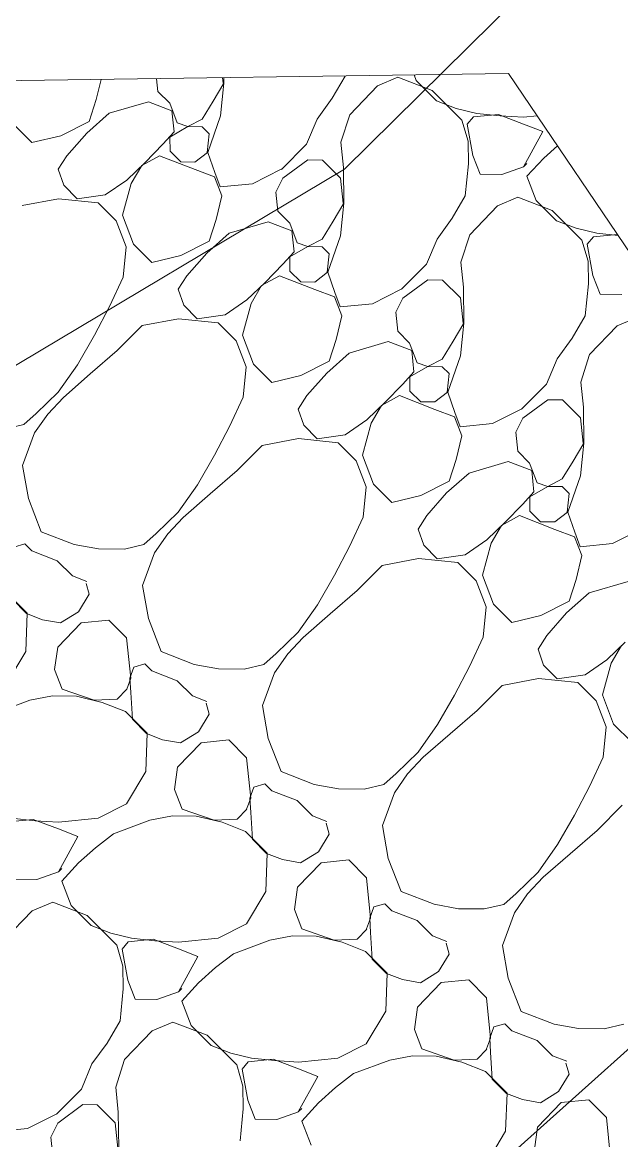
# Model space of a CAD drawing. Header units: feet. Extents: x 47819 to 50150, y 49272 to 50730.
# Drawn here: x 49424.92 to 49430.59, y 50497.65 to 50508.23 of the extents above; entities that cross this region are included whole.
import ezdxf

# ---------------------------------------------------------------- set-up
doc = ezdxf.new("R2010")
doc.units = ezdxf.units.FT
doc.header["$MEASUREMENT"] = 0
doc.linetypes.add('R W Line', pattern=[250, 200, -10, 10, -10, 10, -10])
doc.layers.add('Level 30', color=1, linetype='Continuous', lineweight=0)
doc.layers.add('Level 4', color=1, linetype='Continuous', lineweight=0)

msp = doc.modelspace()

# ---------------------------------------------------------------- linework, layer by layer
at = {"layer": 'Level 30', "color": 5, "linetype": 'Continuous', "lineweight": 0}
msp.add_line((49491.989, 50570.047), (49427.971, 50506.844), dxfattribs=at)
at = {"layer": 'Level 30', "color": 1, "linetype": 'Continuous', "lineweight": 0}
for p, q in [((49429.523, 50507.749), (49394.181, 50507.24)), ((49425.669, 50507.693), (49425.623, 50507.503)), ((49426.207, 50507.581), (49426.194, 50507.701)), ((49426.829, 50507.658), (49426.73, 50507.488)), ((49426.8, 50507.349), (49426.831, 50507.658)), ((49426.818, 50507.71), (49426.823, 50507.657)), ((49426.831, 50507.658), (49426.83, 50507.71)), ((49427.979, 50507.725), (49427.855, 50507.516)), ((49427.979, 50507.727), (49427.979, 50507.725)), ((49428.283, 50507.633), (49428.477, 50507.714)), ((49428.477, 50507.714), (49428.802, 50507.589)), ((49428.65, 50507.683), (49428.63, 50507.736)), ((49428.841, 50507.492), (49428.65, 50507.683)), ((49436.507, 50497.423), (49429.523, 50507.749)), ((49426.318, 50507.469), (49426.207, 50507.581)), ((49428.021, 50507.36), (49428.283, 50507.633)), ((49428.802, 50507.589), (49429.082, 50507.308)), ((49425.623, 50507.503), (49425.557, 50507.297)), ((49425.747, 50507.375), (49426.117, 50507.483)), ((49426.117, 50507.483), (49426.339, 50507.397)), ((49426.39, 50507.282), (49426.318, 50507.469)), ((49426.73, 50507.488), (49426.624, 50507.318)), ((49427.855, 50507.516), (49427.713, 50507.318)), ((49429.027, 50507.42), (49428.841, 50507.492)), ((49425.533, 50507.186), (49425.747, 50507.375)), ((49426.339, 50507.397), (49426.36, 50507.198)), ((49426.678, 50507.004), (49426.8, 50507.349)), ((49427.937, 50507.1), (49428.021, 50507.36)), ((49429.223, 50507.373), (49429.027, 50507.42)), ((49429.133, 50507.27), (49429.191, 50507.34)), ((49429.191, 50507.34), (49429.427, 50507.363)), ((49429.444, 50507.35), (49429.223, 50507.373)), ((49429.427, 50507.363), (49429.666, 50507.271)), ((49429.665, 50507.337), (49429.444, 50507.35)), ((49429.793, 50507.349), (49429.665, 50507.337)), ((49425.015, 50507.096), (49424.842, 50507.269)), ((49425.557, 50507.297), (49425.288, 50507.161)), ((49426.319, 50507.149), (49426.49, 50507.248)), ((49426.49, 50507.247), (49426.39, 50507.282)), ((49426.624, 50507.318), (49426.49, 50507.247)), ((49426.49, 50507.248), (49426.624, 50507.246)), ((49426.624, 50507.246), (49426.691, 50507.18)), ((49427.713, 50507.318), (49427.613, 50507.08)), ((49429.082, 50507.308), (49429.141, 50507.11)), ((49429.186, 50506.975), (49429.133, 50507.27)), ((49429.666, 50507.271), (49429.849, 50507.2)), ((49425.288, 50507.161), (49425.015, 50507.096)), ((49425.344, 50506.972), (49425.533, 50507.186)), ((49426.36, 50507.198), (49426.253, 50507.081)), ((49426.321, 50507.015), (49426.319, 50507.149)), ((49426.691, 50507.18), (49426.674, 50507.004)), ((49429.849, 50507.2), (49429.664, 50506.866)), ((49426.253, 50507.081), (49426.087, 50506.908)), ((49427.613, 50507.08), (49427.376, 50506.843)), ((49427.961, 50506.862), (49427.937, 50507.1)), ((49429.141, 50507.11), (49429.144, 50506.894)), ((49429.856, 50506.95), (49429.985, 50507.066)), ((49425.264, 50506.844), (49425.344, 50506.972)), ((49426.053, 50506.879), (49426.221, 50506.972)), ((49426.221, 50506.972), (49426.558, 50506.842)), ((49426.423, 50506.913), (49426.321, 50507.015)), ((49426.557, 50506.911), (49426.423, 50506.913)), ((49426.677, 50507.004), (49426.557, 50506.911)), ((49426.744, 50506.814), (49426.678, 50507.004)), ((49427.388, 50506.759), (49427.625, 50506.933)), ((49427.625, 50506.933), (49427.763, 50506.931)), ((49427.763, 50506.931), (49427.933, 50506.761)), ((49429.255, 50506.796), (49429.186, 50506.975)), ((49429.697, 50506.777), (49429.856, 50506.95)), ((49427.971, 50506.844), (49416.013, 50499.71)), ((49425.316, 50506.692), (49425.264, 50506.844)), ((49426.087, 50506.908), (49425.914, 50506.742)), ((49425.955, 50506.71), (49426.053, 50506.879)), ((49426.558, 50506.842), (49426.743, 50506.771)), ((49426.797, 50506.677), (49426.744, 50506.814)), ((49427.374, 50506.845), (49427.101, 50506.707)), ((49427.966, 50506.523), (49427.961, 50506.862)), ((49429.144, 50506.894), (49429.114, 50506.591)), ((49429.665, 50506.866), (49429.46, 50506.794)), ((49429.664, 50506.866), (49429.697, 50506.897)), ((49425.914, 50506.742), (49425.708, 50506.601)), ((49425.871, 50506.41), (49425.955, 50506.71)), ((49426.743, 50506.771), (49426.812, 50506.593)), ((49427.101, 50506.707), (49426.797, 50506.677)), ((49427.323, 50506.626), (49427.388, 50506.759)), ((49427.933, 50506.761), (49427.958, 50506.522)), ((49429.46, 50506.794), (49429.255, 50506.796)), ((49429.785, 50506.548), (49429.697, 50506.777)), ((49425.444, 50506.563), (49425.316, 50506.692)), ((49425.708, 50506.601), (49425.444, 50506.563)), ((49426.812, 50506.593), (49426.758, 50506.368)), ((49427.342, 50506.446), (49427.323, 50506.626)), ((49424.924, 50506.501), (49425.267, 50506.565)), ((49425.267, 50506.565), (49425.641, 50506.527)), ((49425.641, 50506.527), (49425.812, 50506.355)), ((49427.964, 50506.523), (49427.865, 50506.353)), ((49427.935, 50506.214), (49427.966, 50506.523)), ((49429.114, 50506.591), (49428.99, 50506.381)), ((49429.156, 50506.225), (49429.418, 50506.498)), ((49429.418, 50506.498), (49429.612, 50506.579)), ((49429.612, 50506.579), (49429.937, 50506.454)), ((49429.976, 50506.357), (49429.785, 50506.548)), ((49425.977, 50506.134), (49425.871, 50506.41)), ((49427.453, 50506.334), (49427.342, 50506.446)), ((49428.99, 50506.381), (49428.848, 50506.183)), ((49429.937, 50506.454), (49430.217, 50506.173)), ((49425.812, 50506.355), (49425.907, 50506.11)), ((49426.758, 50506.368), (49426.692, 50506.162)), ((49426.882, 50506.24), (49427.251, 50506.348)), ((49427.251, 50506.348), (49427.474, 50506.262)), ((49427.525, 50506.147), (49427.453, 50506.334)), ((49427.865, 50506.353), (49427.759, 50506.183)), ((49430.162, 50506.285), (49429.976, 50506.357)), ((49430.358, 50506.238), (49430.162, 50506.285)), ((49426.668, 50506.051), (49426.882, 50506.24)), ((49427.474, 50506.262), (49427.495, 50506.063)), ((49427.759, 50506.183), (49427.625, 50506.112)), ((49427.813, 50505.869), (49427.935, 50506.214)), ((49428.848, 50506.183), (49428.748, 50505.945)), ((49429.072, 50505.965), (49429.156, 50506.225)), ((49430.217, 50506.173), (49430.276, 50505.975)), ((49430.268, 50506.135), (49430.326, 50506.205)), ((49430.326, 50506.205), (49430.552, 50506.227)), ((49430.559, 50506.217), (49430.358, 50506.238)), ((49425.907, 50506.11), (49425.879, 50505.823)), ((49426.15, 50505.962), (49425.977, 50506.134)), ((49426.691, 50506.162), (49426.423, 50506.027)), ((49427.454, 50506.014), (49427.625, 50506.113)), ((49427.625, 50506.112), (49427.525, 50506.147)), ((49427.625, 50506.113), (49427.759, 50506.111)), ((49427.759, 50506.111), (49427.826, 50506.045)), ((49430.32, 50505.84), (49430.268, 50506.135)), ((49426.423, 50506.027), (49426.15, 50505.962)), ((49426.479, 50505.837), (49426.668, 50506.051)), ((49427.495, 50506.063), (49427.388, 50505.946)), ((49427.456, 50505.88), (49427.454, 50506.014)), ((49427.826, 50506.045), (49427.808, 50505.869)), ((49429.096, 50505.727), (49429.072, 50505.965)), ((49430.276, 50505.975), (49430.279, 50505.759)), ((49427.388, 50505.946), (49427.222, 50505.773)), ((49427.558, 50505.778), (49427.456, 50505.88)), ((49427.812, 50505.869), (49427.692, 50505.776)), ((49427.879, 50505.679), (49427.813, 50505.869)), ((49428.748, 50505.945), (49428.511, 50505.708)), ((49425.879, 50505.823), (49425.75, 50505.544)), ((49426.398, 50505.709), (49426.479, 50505.837)), ((49427.222, 50505.773), (49427.048, 50505.607)), ((49427.188, 50505.744), (49427.356, 50505.837)), ((49427.356, 50505.837), (49427.692, 50505.707)), ((49427.692, 50505.776), (49427.558, 50505.778)), ((49428.523, 50505.625), (49428.76, 50505.798)), ((49428.76, 50505.798), (49428.898, 50505.796)), ((49428.898, 50505.796), (49429.068, 50505.626)), ((49430.279, 50505.759), (49430.249, 50505.456)), ((49430.39, 50505.661), (49430.32, 50505.84)), ((49426.451, 50505.557), (49426.398, 50505.709)), ((49427.09, 50505.575), (49427.188, 50505.744)), ((49427.692, 50505.707), (49427.878, 50505.636)), ((49427.932, 50505.542), (49427.879, 50505.679)), ((49428.509, 50505.71), (49428.236, 50505.572)), ((49429.1, 50505.388), (49429.096, 50505.727)), ((49430.595, 50505.659), (49430.39, 50505.661)), ((49425.75, 50505.544), (49425.607, 50505.274)), ((49426.579, 50505.428), (49426.451, 50505.557)), ((49427.048, 50505.607), (49426.843, 50505.466)), ((49427.006, 50505.275), (49427.09, 50505.575)), ((49427.878, 50505.636), (49427.947, 50505.458)), ((49428.236, 50505.572), (49427.932, 50505.542)), ((49428.458, 50505.491), (49428.523, 50505.625)), ((49429.068, 50505.626), (49429.093, 50505.387)), ((49426.059, 50505.366), (49426.402, 50505.43)), ((49426.402, 50505.43), (49426.776, 50505.392)), ((49426.843, 50505.466), (49426.579, 50505.428)), ((49427.947, 50505.458), (49427.893, 50505.233)), ((49428.476, 50505.311), (49428.458, 50505.491)), ((49430.249, 50505.456), (49430.125, 50505.246)), ((49430.552, 50505.363), (49430.747, 50505.444)), ((49425.822, 50505.129), (49426.059, 50505.366)), ((49426.776, 50505.392), (49426.947, 50505.22)), ((49429.099, 50505.388), (49429, 50505.218)), ((49429.07, 50505.079), (49429.1, 50505.388)), ((49430.29, 50505.09), (49430.552, 50505.363)), ((49425.607, 50505.274), (49425.447, 50504.994)), ((49426.947, 50505.22), (49427.042, 50504.975)), ((49427.112, 50504.999), (49427.006, 50505.275)), ((49427.893, 50505.233), (49427.827, 50505.027)), ((49428.588, 50505.199), (49428.476, 50505.311)), ((49429, 50505.218), (49428.894, 50505.048)), ((49430.125, 50505.246), (49429.983, 50505.049)), ((49425.567, 50504.907), (49425.822, 50505.129)), ((49428.017, 50505.105), (49428.386, 50505.213)), ((49428.386, 50505.213), (49428.609, 50505.128)), ((49428.66, 50505.012), (49428.588, 50505.199)), ((49428.609, 50505.128), (49428.629, 50504.928)), ((49427.826, 50505.027), (49427.558, 50504.892)), ((49427.803, 50504.916), (49428.017, 50505.105)), ((49428.76, 50504.977), (49428.66, 50505.012)), ((49428.894, 50505.048), (49428.76, 50504.977)), ((49428.948, 50504.734), (49429.07, 50505.079)), ((49429.983, 50505.049), (49429.883, 50504.81)), ((49430.207, 50504.83), (49430.29, 50505.09)), ((49425.447, 50504.994), (49425.263, 50504.734)), ((49425.313, 50504.684), (49425.567, 50504.907)), ((49427.042, 50504.975), (49427.013, 50504.688)), ((49427.285, 50504.827), (49427.112, 50504.999)), ((49427.614, 50504.702), (49427.803, 50504.916)), ((49428.629, 50504.928), (49428.523, 50504.811)), ((49428.589, 50504.879), (49428.759, 50504.978)), ((49428.759, 50504.978), (49428.894, 50504.976)), ((49428.894, 50504.976), (49428.961, 50504.91)), ((49428.961, 50504.91), (49428.943, 50504.734)), ((49427.558, 50504.892), (49427.285, 50504.827)), ((49428.523, 50504.811), (49428.357, 50504.639)), ((49428.591, 50504.745), (49428.589, 50504.879)), ((49429.883, 50504.81), (49429.646, 50504.573)), ((49430.231, 50504.592), (49430.207, 50504.83)), ((49425.263, 50504.734), (49425.054, 50504.533)), ((49427.013, 50504.688), (49426.885, 50504.409)), ((49427.533, 50504.574), (49427.614, 50504.702)), ((49428.323, 50504.609), (49428.491, 50504.702)), ((49428.491, 50504.702), (49428.827, 50504.572)), ((49428.693, 50504.643), (49428.591, 50504.745)), ((49428.947, 50504.734), (49428.827, 50504.642)), ((49429.014, 50504.544), (49428.948, 50504.734)), ((49425.165, 50504.528), (49425.313, 50504.684)), ((49428.357, 50504.639), (49428.183, 50504.472)), ((49428.224, 50504.44), (49428.323, 50504.609)), ((49428.827, 50504.642), (49428.693, 50504.643)), ((49429.658, 50504.49), (49429.895, 50504.663)), ((49429.895, 50504.663), (49430.033, 50504.661)), ((49430.033, 50504.661), (49430.203, 50504.491)), ((49430.235, 50504.253), (49430.231, 50504.592)), ((49425.054, 50504.532), (49424.938, 50504.429)), ((49425.039, 50504.349), (49425.165, 50504.528)), ((49427.586, 50504.422), (49427.533, 50504.574)), ((49428.827, 50504.572), (49429.013, 50504.501)), ((49429.013, 50504.501), (49429.081, 50504.323)), ((49429.067, 50504.407), (49429.014, 50504.544)), ((49429.644, 50504.575), (49429.371, 50504.437)), ((49429.593, 50504.356), (49429.658, 50504.49)), ((49430.203, 50504.491), (49430.228, 50504.252)), ((49424.938, 50504.429), (49424.754, 50504.385)), ((49426.885, 50504.409), (49426.742, 50504.139)), ((49427.714, 50504.294), (49427.586, 50504.422)), ((49428.183, 50504.472), (49427.978, 50504.331)), ((49428.141, 50504.14), (49428.224, 50504.44)), ((49429.371, 50504.437), (49429.067, 50504.407)), ((49424.926, 50504.04), (49425.039, 50504.349)), ((49427.194, 50504.231), (49427.537, 50504.295)), ((49427.537, 50504.295), (49427.911, 50504.257)), ((49427.978, 50504.331), (49427.714, 50504.294)), ((49429.081, 50504.323), (49429.028, 50504.098)), ((49429.611, 50504.176), (49429.593, 50504.356)), ((49426.957, 50503.994), (49427.194, 50504.231)), ((49427.911, 50504.257), (49428.082, 50504.085)), ((49429.723, 50504.064), (49429.611, 50504.176)), ((49430.234, 50504.253), (49430.135, 50504.083)), ((49430.205, 50503.944), (49430.235, 50504.253)), ((49426.742, 50504.139), (49426.582, 50503.859)), ((49428.082, 50504.085), (49428.177, 50503.84)), ((49428.247, 50503.865), (49428.141, 50504.14)), ((49429.028, 50504.098), (49428.962, 50503.892)), ((49429.152, 50503.97), (49429.521, 50504.078)), ((49429.521, 50504.078), (49429.744, 50503.993)), ((49429.795, 50503.877), (49429.723, 50504.064)), ((49430.135, 50504.083), (49430.029, 50503.914)), ((49424.981, 50503.729), (49424.926, 50504.04)), ((49426.702, 50503.772), (49426.957, 50503.994)), ((49428.938, 50503.781), (49429.152, 50503.97)), ((49429.744, 50503.993), (49429.764, 50503.793)), ((49426.582, 50503.859), (49426.398, 50503.599)), ((49428.42, 50503.692), (49428.247, 50503.865)), ((49428.961, 50503.892), (49428.693, 50503.757)), ((49429.724, 50503.744), (49429.894, 50503.843)), ((49429.895, 50503.842), (49429.795, 50503.877)), ((49429.894, 50503.843), (49430.029, 50503.842)), ((49430.029, 50503.914), (49429.895, 50503.842)), ((49430.029, 50503.842), (49430.096, 50503.775)), ((49430.083, 50503.599), (49430.205, 50503.944)), ((49426.447, 50503.549), (49426.702, 50503.772)), ((49428.177, 50503.84), (49428.148, 50503.553)), ((49428.693, 50503.757), (49428.42, 50503.692)), ((49428.749, 50503.567), (49428.938, 50503.781)), ((49429.764, 50503.793), (49429.658, 50503.676)), ((49429.726, 50503.61), (49429.724, 50503.744)), ((49430.096, 50503.775), (49430.078, 50503.599)), ((49425.102, 50503.415), (49424.981, 50503.729)), ((49429.658, 50503.676), (49429.491, 50503.504)), ((49426.398, 50503.599), (49426.189, 50503.398)), ((49426.3, 50503.393), (49426.447, 50503.549)), ((49428.148, 50503.553), (49428.02, 50503.274)), ((49428.668, 50503.439), (49428.749, 50503.567)), ((49429.458, 50503.474), (49429.626, 50503.567)), ((49429.626, 50503.567), (49429.962, 50503.437)), ((49429.827, 50503.508), (49429.726, 50503.61)), ((49430.082, 50503.599), (49429.962, 50503.507)), ((49430.149, 50503.409), (49430.083, 50503.599)), ((49428.721, 50503.287), (49428.668, 50503.439)), ((49429.491, 50503.504), (49429.318, 50503.337)), ((49429.359, 50503.305), (49429.458, 50503.474)), ((49429.962, 50503.507), (49429.827, 50503.508)), ((49429.962, 50503.437), (49430.148, 50503.366)), ((49430.778, 50503.44), (49430.506, 50503.302)), ((49425.415, 50503.294), (49425.102, 50503.415)), ((49426.189, 50503.397), (49426.073, 50503.294)), ((49426.174, 50503.214), (49426.3, 50503.393)), ((49429.318, 50503.337), (49429.113, 50503.196)), ((49430.148, 50503.366), (49430.216, 50503.188)), ((49430.202, 50503.272), (49430.149, 50503.409)), ((49424.844, 50503.269), (49424.947, 50503.299)), ((49424.947, 50503.299), (49425.014, 50503.233)), ((49425.014, 50503.233), (49425.255, 50503.14)), ((49425.645, 50503.253), (49425.415, 50503.294)), ((49425.889, 50503.25), (49425.645, 50503.253)), ((49426.073, 50503.294), (49425.889, 50503.25)), ((49426.061, 50502.905), (49426.174, 50503.214)), ((49428.02, 50503.274), (49427.877, 50503.004)), ((49428.849, 50503.159), (49428.721, 50503.287)), ((49429.276, 50503.005), (49429.359, 50503.305)), ((49430.506, 50503.302), (49430.202, 50503.272)), ((49425.255, 50503.14), (49425.398, 50502.996)), ((49428.329, 50503.096), (49428.672, 50503.161)), ((49428.672, 50503.161), (49429.045, 50503.122)), ((49429.113, 50503.196), (49428.849, 50503.159)), ((49429.045, 50503.122), (49429.217, 50502.95)), ((49430.216, 50503.188), (49430.163, 50502.963)), ((49425.398, 50502.996), (49425.535, 50502.944)), ((49427.877, 50503.004), (49427.717, 50502.724)), ((49428.092, 50502.859), (49428.329, 50503.096)), ((49429.382, 50502.73), (49429.276, 50503.005)), ((49425.527, 50502.926), (49425.557, 50502.823)), ((49426.116, 50502.594), (49426.061, 50502.905)), ((49429.217, 50502.95), (49429.312, 50502.705)), ((49430.163, 50502.963), (49430.096, 50502.757)), ((49430.287, 50502.835), (49430.656, 50502.944)), ((49424.766, 50502.849), (49424.971, 50502.644)), ((49425.557, 50502.823), (49425.456, 50502.657)), ((49427.837, 50502.637), (49428.092, 50502.859)), ((49430.073, 50502.646), (49430.287, 50502.835)), ((49424.965, 50502.64), (49424.83, 50502.775)), ((49427.717, 50502.724), (49427.533, 50502.464)), ((49429.312, 50502.705), (49429.283, 50502.418)), ((49429.555, 50502.557), (49429.382, 50502.73)), ((49430.096, 50502.757), (49429.828, 50502.622)), ((49424.971, 50502.644), (49424.957, 50502.282)), ((49425.116, 50502.581), (49424.965, 50502.64)), ((49425.286, 50502.551), (49425.116, 50502.581)), ((49425.456, 50502.657), (49425.286, 50502.551)), ((49425.482, 50502.553), (49425.742, 50502.579)), ((49425.742, 50502.579), (49425.91, 50502.411)), ((49426.237, 50502.28), (49426.116, 50502.594)), ((49427.582, 50502.415), (49427.837, 50502.637)), ((49429.828, 50502.622), (49429.555, 50502.557)), ((49429.884, 50502.432), (49430.073, 50502.646)), ((49425.259, 50502.321), (49425.482, 50502.553)), ((49425.91, 50502.411), (49425.949, 50502.028)), ((49427.533, 50502.464), (49427.324, 50502.263)), ((49427.435, 50502.258), (49427.582, 50502.415)), ((49429.283, 50502.418), (49429.155, 50502.139)), ((49429.803, 50502.304), (49429.884, 50502.432)), ((49430.626, 50502.369), (49430.453, 50502.202)), ((49424.957, 50502.282), (49424.773, 50501.975)), ((49425.229, 50502.11), (49425.259, 50502.321)), ((49426.55, 50502.159), (49426.237, 50502.28)), ((49427.324, 50502.262), (49427.208, 50502.159)), ((49427.309, 50502.079), (49427.435, 50502.258)), ((49429.855, 50502.152), (49429.803, 50502.304)), ((49430.494, 50502.17), (49430.593, 50502.339)), ((49425.979, 50502.134), (49426.082, 50502.164)), ((49426.082, 50502.164), (49426.149, 50502.098)), ((49426.78, 50502.118), (49426.55, 50502.159)), ((49427.208, 50502.159), (49427.024, 50502.115)), ((49429.984, 50502.024), (49429.855, 50502.152)), ((49430.453, 50502.202), (49430.248, 50502.061)), ((49430.411, 50501.87), (49430.494, 50502.17)), ((49425.3, 50501.926), (49425.229, 50502.11)), ((49425.941, 50502.028), (49425.979, 50502.134)), ((49426.149, 50502.098), (49426.39, 50502.005)), ((49427.024, 50502.115), (49426.78, 50502.118)), ((49427.195, 50501.77), (49427.309, 50502.079)), ((49429.155, 50502.139), (49429.012, 50501.869)), ((49430.248, 50502.061), (49429.984, 50502.024)), ((49425.949, 50502.028), (49425.912, 50501.925)), ((49425.949, 50501.894), (49425.941, 50502.028)), ((49426.39, 50502.005), (49426.533, 50501.861)), ((49429.227, 50501.724), (49429.464, 50501.961)), ((49429.464, 50501.961), (49429.807, 50502.026)), ((49429.807, 50502.026), (49430.18, 50501.987)), ((49430.18, 50501.987), (49430.352, 50501.815)), ((49424.995, 50501.821), (49425.211, 50501.862)), ((49425.211, 50501.862), (49425.435, 50501.859)), ((49425.605, 50501.821), (49425.3, 50501.926)), ((49425.435, 50501.859), (49425.678, 50501.8)), ((49425.912, 50501.925), (49425.82, 50501.83)), ((49425.965, 50501.64), (49425.949, 50501.894)), ((49426.533, 50501.861), (49426.67, 50501.809)), ((49429.012, 50501.869), (49428.852, 50501.589)), ((49430.517, 50501.595), (49430.411, 50501.87)), ((49424.654, 50501.692), (49424.995, 50501.821)), ((49425.82, 50501.83), (49425.605, 50501.821)), ((49425.678, 50501.8), (49425.901, 50501.714)), ((49426.662, 50501.791), (49426.692, 50501.688)), ((49427.251, 50501.459), (49427.195, 50501.77)), ((49430.352, 50501.815), (49430.447, 50501.57)), ((49425.901, 50501.714), (49426.106, 50501.509)), ((49426.1, 50501.505), (49425.965, 50501.64)), ((49426.692, 50501.688), (49426.591, 50501.522)), ((49428.972, 50501.502), (49429.227, 50501.724)), ((49426.591, 50501.522), (49426.421, 50501.416)), ((49428.852, 50501.589), (49428.668, 50501.329)), ((49430.447, 50501.57), (49430.418, 50501.283)), ((49430.69, 50501.422), (49430.517, 50501.595)), ((49426.106, 50501.509), (49426.092, 50501.147)), ((49426.251, 50501.446), (49426.1, 50501.505)), ((49426.421, 50501.416), (49426.251, 50501.446)), ((49426.393, 50501.186), (49426.617, 50501.418)), ((49426.617, 50501.418), (49426.877, 50501.444)), ((49426.877, 50501.444), (49427.045, 50501.276)), ((49427.372, 50501.145), (49427.251, 50501.459)), ((49428.717, 50501.28), (49428.972, 50501.502)), ((49428.668, 50501.329), (49428.459, 50501.128)), ((49427.045, 50501.276), (49427.084, 50500.893)), ((49428.569, 50501.123), (49428.717, 50501.28)), ((49430.418, 50501.283), (49430.29, 50501.004)), ((49433.591, 50501.151), (49418.462, 50487.587)), ((49426.092, 50501.147), (49425.908, 50500.84)), ((49426.364, 50500.975), (49426.393, 50501.186)), ((49427.685, 50501.024), (49427.372, 50501.145)), ((49428.459, 50501.128), (49428.343, 50501.024)), ((49428.444, 50500.944), (49428.569, 50501.123)), ((49427.076, 50500.893), (49427.114, 50500.999)), ((49427.114, 50500.999), (49427.217, 50501.029)), ((49427.217, 50501.029), (49427.283, 50500.963)), ((49427.915, 50500.983), (49427.685, 50501.024)), ((49428.343, 50501.024), (49428.159, 50500.98)), ((49430.29, 50501.004), (49430.147, 50500.734)), ((49426.435, 50500.791), (49426.364, 50500.975)), ((49427.084, 50500.893), (49427.046, 50500.791)), ((49427.084, 50500.759), (49427.076, 50500.893)), ((49427.283, 50500.963), (49427.525, 50500.87)), ((49428.159, 50500.98), (49427.915, 50500.983)), ((49428.33, 50500.635), (49428.444, 50500.944)), ((49425.909, 50500.84), (49425.641, 50500.704)), ((49426.74, 50500.686), (49426.435, 50500.791)), ((49427.047, 50500.79), (49426.955, 50500.695)), ((49427.525, 50500.87), (49427.668, 50500.727)), ((49430.362, 50500.589), (49430.599, 50500.826)), ((49424.791, 50500.67), (49425.028, 50500.693)), ((49425.044, 50500.68), (49424.823, 50500.703)), ((49425.028, 50500.693), (49425.266, 50500.602)), ((49425.265, 50500.667), (49425.044, 50500.68)), ((49425.641, 50500.704), (49425.265, 50500.667)), ((49425.788, 50500.557), (49426.13, 50500.686)), ((49426.13, 50500.686), (49426.345, 50500.727)), ((49426.345, 50500.727), (49426.57, 50500.724)), ((49426.57, 50500.724), (49426.813, 50500.665)), ((49426.955, 50500.695), (49426.74, 50500.686)), ((49427.1, 50500.505), (49427.084, 50500.759)), ((49427.668, 50500.727), (49427.805, 50500.674)), ((49430.147, 50500.734), (49429.987, 50500.455)), ((49425.266, 50500.602), (49425.45, 50500.531)), ((49426.813, 50500.665), (49427.036, 50500.579)), ((49427.036, 50500.579), (49427.241, 50500.374)), ((49427.797, 50500.656), (49427.827, 50500.553)), ((49428.386, 50500.324), (49428.33, 50500.635)), ((49430.107, 50500.367), (49430.362, 50500.589)), ((49425.45, 50500.531), (49425.265, 50500.197)), ((49425.617, 50500.424), (49425.788, 50500.557)), ((49427.235, 50500.37), (49427.1, 50500.505)), ((49427.827, 50500.553), (49427.726, 50500.387)), ((49425.456, 50500.281), (49425.617, 50500.424)), ((49427.241, 50500.374), (49427.227, 50500.012)), ((49427.386, 50500.312), (49427.235, 50500.37)), ((49427.726, 50500.387), (49427.556, 50500.281)), ((49429.987, 50500.455), (49429.803, 50500.194)), ((49429.852, 50500.145), (49430.107, 50500.367)), ((49425.297, 50500.108), (49425.456, 50500.281)), ((49427.556, 50500.281), (49427.386, 50500.312)), ((49427.528, 50500.051), (49427.752, 50500.283)), ((49427.752, 50500.283), (49428.012, 50500.309)), ((49428.012, 50500.309), (49428.18, 50500.141)), ((49428.507, 50500.01), (49428.386, 50500.324)), ((49425.265, 50500.196), (49425.061, 50500.124)), ((49425.265, 50500.197), (49425.297, 50500.228)), ((49428.18, 50500.141), (49428.219, 50499.758)), ((49429.803, 50500.194), (49429.594, 50499.993)), ((49429.704, 50499.988), (49429.852, 50500.145)), ((49425.061, 50500.124), (49424.855, 50500.127)), ((49425.386, 50499.878), (49425.297, 50500.108)), ((49427.499, 50499.84), (49427.528, 50500.051)), ((49427.227, 50500.012), (49427.043, 50499.705)), ((49428.82, 50499.89), (49428.507, 50500.01)), ((49429.594, 50499.993), (49429.478, 50499.889)), ((49429.579, 50499.809), (49429.704, 50499.988)), ((49424.756, 50499.555), (49425.018, 50499.828)), ((49425.018, 50499.828), (49425.212, 50499.91)), ((49425.212, 50499.91), (49425.537, 50499.784)), ((49425.576, 50499.688), (49425.386, 50499.878)), ((49427.569, 50499.656), (49427.499, 50499.84)), ((49428.211, 50499.758), (49428.249, 50499.864)), ((49428.249, 50499.864), (49428.352, 50499.894)), ((49428.352, 50499.894), (49428.418, 50499.828)), ((49428.418, 50499.828), (49428.659, 50499.735)), ((49429.05, 50499.848), (49428.82, 50499.89)), ((49429.294, 50499.845), (49429.05, 50499.848)), ((49429.478, 50499.889), (49429.294, 50499.845)), ((49425.537, 50499.784), (49425.817, 50499.504)), ((49428.219, 50499.758), (49428.181, 50499.656)), ((49428.219, 50499.624), (49428.211, 50499.758)), ((49428.659, 50499.735), (49428.803, 50499.592)), ((49429.465, 50499.501), (49429.579, 50499.809)), ((49425.762, 50499.616), (49425.576, 50499.688)), ((49425.958, 50499.568), (49425.762, 50499.616)), ((49427.044, 50499.705), (49426.775, 50499.569)), ((49427.874, 50499.551), (49427.569, 50499.656)), ((49428.182, 50499.655), (49428.09, 50499.56)), ((49428.234, 50499.37), (49428.219, 50499.624)), ((49425.817, 50499.504), (49425.876, 50499.305)), ((49425.868, 50499.466), (49425.926, 50499.535)), ((49425.926, 50499.535), (49426.163, 50499.559)), ((49426.179, 50499.545), (49425.958, 50499.568)), ((49426.163, 50499.559), (49426.401, 50499.467)), ((49426.4, 50499.532), (49426.179, 50499.545)), ((49426.775, 50499.569), (49426.4, 50499.532)), ((49426.923, 50499.422), (49427.265, 50499.551)), ((49427.265, 50499.551), (49427.48, 50499.592)), ((49427.48, 50499.592), (49427.705, 50499.589)), ((49427.705, 50499.589), (49427.948, 50499.53)), ((49428.09, 50499.56), (49427.874, 50499.551)), ((49427.948, 50499.53), (49428.171, 50499.444)), ((49428.803, 50499.592), (49428.94, 50499.539)), ((49428.932, 50499.521), (49428.962, 50499.418)), ((49425.921, 50499.171), (49425.868, 50499.466)), ((49426.401, 50499.467), (49426.585, 50499.396)), ((49426.752, 50499.29), (49426.923, 50499.422)), ((49428.171, 50499.444), (49428.376, 50499.239)), ((49428.962, 50499.418), (49428.86, 50499.253)), ((49429.521, 50499.189), (49429.465, 50499.501)), ((49425.876, 50499.305), (49425.879, 50499.09)), ((49426.585, 50499.396), (49426.4, 50499.062)), ((49428.369, 50499.235), (49428.234, 50499.37)), ((49426.591, 50499.146), (49426.752, 50499.29)), ((49428.376, 50499.239), (49428.362, 50498.877)), ((49428.52, 50499.177), (49428.369, 50499.235)), ((49428.86, 50499.253), (49428.691, 50499.146)), ((49429.642, 50498.875), (49429.521, 50499.189)), ((49425.879, 50499.09), (49425.849, 50498.786)), ((49425.99, 50498.992), (49425.921, 50499.171)), ((49426.4, 50499.062), (49426.432, 50499.093)), ((49426.432, 50498.973), (49426.591, 50499.146)), ((49428.691, 50499.146), (49428.52, 50499.177)), ((49428.663, 50498.916), (49428.887, 50499.148)), ((49428.887, 50499.148), (49429.147, 50499.174)), ((49429.147, 50499.174), (49429.315, 50499.006)), ((49426.196, 50498.989), (49425.99, 50498.992)), ((49426.4, 50499.061), (49426.196, 50498.989)), ((49429.315, 50499.006), (49429.354, 50498.624)), ((49426.521, 50498.744), (49426.432, 50498.973)), ((49428.362, 50498.877), (49428.178, 50498.57)), ((49428.633, 50498.705), (49428.663, 50498.916)), ((49429.955, 50498.755), (49429.642, 50498.875)), ((49425.849, 50498.786), (49425.725, 50498.577)), ((49426.153, 50498.693), (49426.347, 50498.775)), ((49426.347, 50498.775), (49426.672, 50498.65)), ((49425.891, 50498.42), (49426.153, 50498.693)), ((49426.711, 50498.553), (49426.521, 50498.744)), ((49428.704, 50498.521), (49428.633, 50498.705)), ((49429.346, 50498.623), (49429.384, 50498.729)), ((49429.384, 50498.729), (49429.487, 50498.76)), ((49429.487, 50498.76), (49429.553, 50498.693)), ((49429.553, 50498.693), (49429.794, 50498.6)), ((49430.185, 50498.714), (49429.955, 50498.755)), ((49430.429, 50498.71), (49430.185, 50498.714)), ((49430.613, 50498.754), (49430.429, 50498.71)), ((49425.725, 50498.577), (49425.583, 50498.379)), ((49426.672, 50498.65), (49426.952, 50498.369)), ((49426.897, 50498.481), (49426.711, 50498.553)), ((49428.178, 50498.57), (49427.91, 50498.434)), ((49429.354, 50498.624), (49429.316, 50498.521)), ((49429.354, 50498.489), (49429.346, 50498.623)), ((49429.794, 50498.6), (49429.938, 50498.457)), ((49427.093, 50498.433), (49426.897, 50498.481)), ((49428.4, 50498.416), (49428.615, 50498.457)), ((49428.615, 50498.457), (49428.84, 50498.454)), ((49429.009, 50498.416), (49428.704, 50498.521)), ((49428.84, 50498.454), (49429.083, 50498.395)), ((49429.317, 50498.52), (49429.225, 50498.425)), ((49429.369, 50498.235), (49429.354, 50498.489)), ((49429.938, 50498.457), (49430.075, 50498.404)), ((49425.583, 50498.379), (49425.484, 50498.141)), ((49425.807, 50498.16), (49425.891, 50498.42)), ((49426.952, 50498.369), (49427.011, 50498.17)), ((49427.003, 50498.331), (49427.061, 50498.4)), ((49427.061, 50498.4), (49427.298, 50498.424)), ((49427.314, 50498.411), (49427.093, 50498.433)), ((49427.298, 50498.424), (49427.536, 50498.332)), ((49427.535, 50498.397), (49427.314, 50498.411)), ((49427.91, 50498.434), (49427.535, 50498.397)), ((49428.058, 50498.287), (49428.4, 50498.416)), ((49429.225, 50498.425), (49429.009, 50498.416)), ((49429.083, 50498.395), (49429.306, 50498.309)), ((49430.066, 50498.386), (49430.097, 50498.283)), ((49427.056, 50498.036), (49427.003, 50498.331)), ((49427.72, 50498.261), (49427.534, 50497.927)), ((49427.536, 50498.332), (49427.72, 50498.261)), ((49427.887, 50498.155), (49428.058, 50498.287)), ((49429.306, 50498.309), (49429.511, 50498.104)), ((49429.504, 50498.1), (49429.369, 50498.235)), ((49430.097, 50498.283), (49429.995, 50498.118)), ((49425.484, 50498.141), (49425.246, 50497.903)), ((49425.832, 50497.923), (49425.807, 50498.16)), ((49427.011, 50498.17), (49427.014, 50497.955)), ((49427.726, 50498.011), (49427.887, 50498.155)), ((49427.125, 50497.857), (49427.056, 50498.036)), ((49429.511, 50498.104), (49429.496, 50497.742)), ((49429.655, 50498.042), (49429.504, 50498.1)), ((49429.826, 50498.011), (49429.655, 50498.042)), ((49429.995, 50498.118), (49429.826, 50498.011)), ((49430.022, 50498.013), (49430.282, 50498.039)), ((49430.282, 50498.039), (49430.45, 50497.871)), ((49425.259, 50497.82), (49425.495, 50497.994)), ((49425.495, 50497.994), (49425.633, 50497.992)), ((49425.633, 50497.992), (49425.803, 50497.821)), ((49425.836, 50497.583), (49425.832, 50497.923)), ((49427.014, 50497.955), (49426.984, 50497.651)), ((49427.535, 50497.927), (49427.33, 50497.854)), ((49427.534, 50497.927), (49427.567, 50497.958)), ((49427.567, 50497.838), (49427.726, 50498.011)), ((49429.798, 50497.781), (49430.022, 50498.013)), ((49425.244, 50497.905), (49424.972, 50497.768)), ((49425.193, 50497.687), (49425.259, 50497.82)), ((49425.803, 50497.821), (49425.828, 50497.583)), ((49427.33, 50497.854), (49427.125, 50497.857)), ((49427.655, 50497.609), (49427.567, 50497.838)), ((49430.45, 50497.871), (49430.489, 50497.489)), ((49424.972, 50497.768), (49424.667, 50497.737)), ((49429.496, 50497.742), (49429.313, 50497.435)), ((49429.768, 50497.57), (49429.798, 50497.781)), ((49425.212, 50497.506), (49425.193, 50497.687))]:
    msp.add_line(p, q, dxfattribs=at)
at = {"layer": 'Level 4', "color": 7, "linetype": 'R W Line', "lineweight": 0}
msp.add_arc((49377.126, 51925.636), 1440, 270.285702, 278.983386, dxfattribs=at)

doc.saveas('drawing.dxf')
